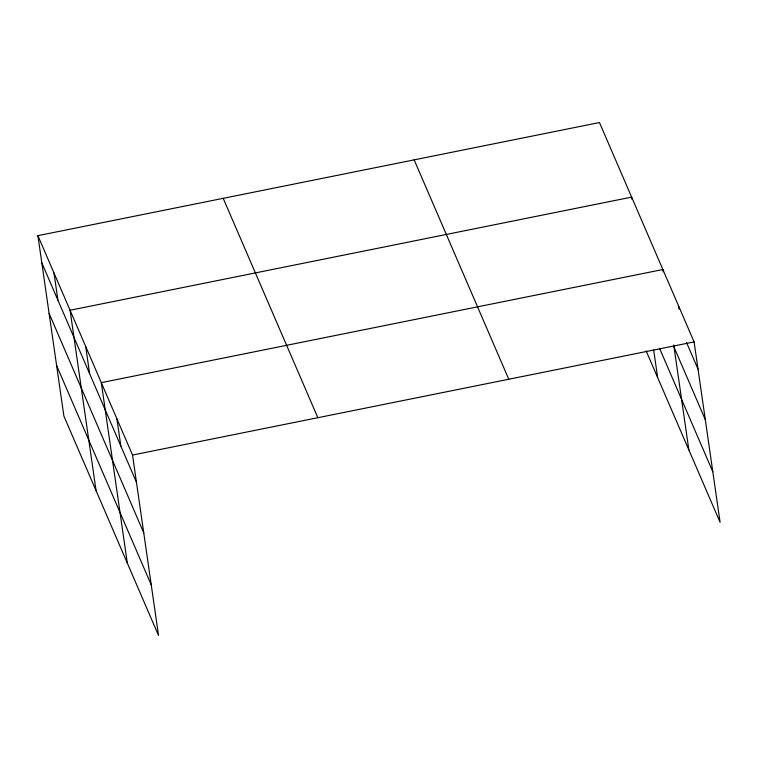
<?xml version="1.0" encoding="UTF-8"?>
<svg xmlns="http://www.w3.org/2000/svg" width="758" height="758" viewBox="0 0 758 758"><rect width="100%" height="100%" fill="white"/><g stroke="black" fill="none" stroke-linecap="round" stroke-linejoin="round"><path stroke-width="1.14" d="M37.9 235.662L132.536 455.046L158.536 635.469L63.899 416.095L37.9 235.662L599.464 122.531L694.101 341.905L720.1 522.338L646.148 350.907M132.536 455.046L694.101 341.905M686.54 342.512L698.023 369.127M674.08 347.297L705.31 419.686M659.545 348.282L712.814 471.779M414.152 159.862L508.779 379.246M223.212 198.331L317.848 417.705M41.823 262.884L136.459 482.268M49.109 313.442L143.745 532.827M56.613 365.536L151.249 584.911M678.486 305.711L678.979 309.112M663.193 271.781L662.871 269.516L101.307 382.648L127.306 563.08M673.748 344.994L688.87 449.939M631.964 199.382L631.641 197.118L70.077 310.249L96.077 490.682M653.671 349.969L657.641 377.55M116.922 418.842L120.844 446.064M85.692 346.453L89.615 373.675M53.989 272.956L57.911 300.177"/></g></svg>
